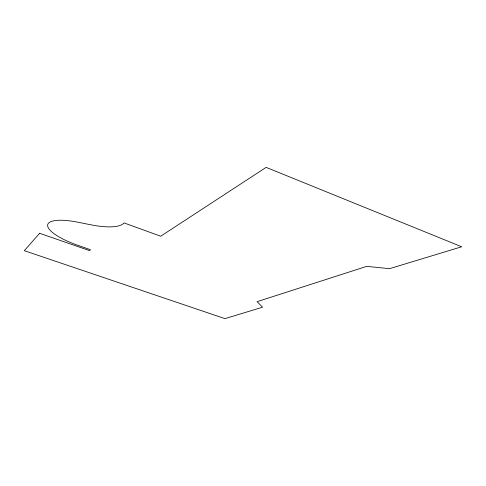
<?xml version="1.0" encoding="UTF-8"?>
<svg xmlns="http://www.w3.org/2000/svg" width="486" height="486" viewBox="0 0 486 486"><rect width="100%" height="100%" fill="white"/><g stroke="black" fill="none" stroke-linecap="round" stroke-linejoin="round"><path stroke-width="0.73" d="M39.627 233.286L24.3 250.679L224.939 318.634L262.598 307.207L257.094 301.678L366.73 266.364L389.547 268.673L461.7 246.773L266.128 167.366L160.72 236.214L124.033 222.916A46.17 13.991 17.2 0 1 91.35 224.89L77.669 222.181A41.693 11.457 16.7 0 0 47.622 225.54A41.693 11.457 16.7 0 0 78.173 245.436L90.505 249.719L89.43 250.576L39.627 233.286"/></g></svg>
